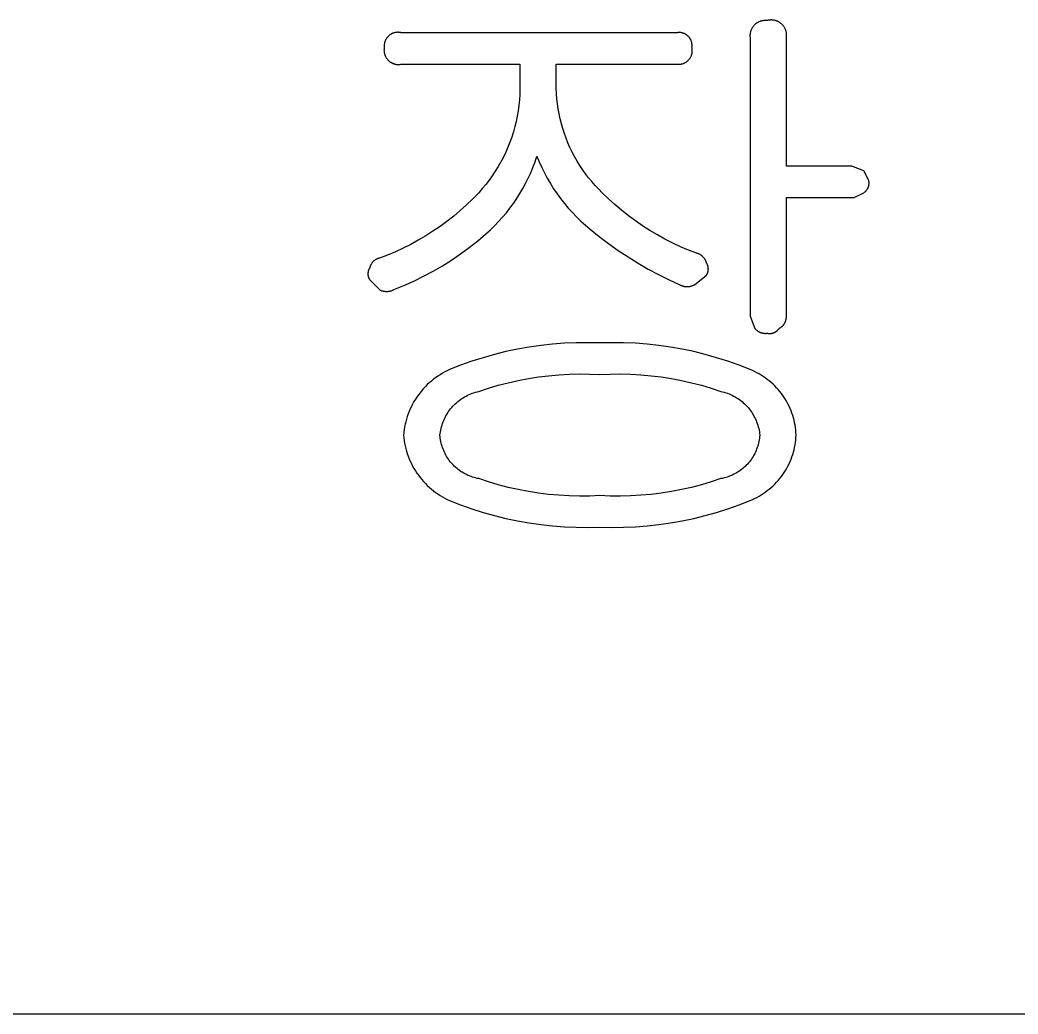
# Model space of a CAD drawing. Header units: millimetres. Extents: x 3033 to 5773, y 123 to 1487.
# Drawn here: x 5416.75 to 5437.99, y 199.06 to 220.2 of the extents above; entities that cross this region are included whole.
import ezdxf

# ---------------------------------------------------------------- set-up
doc = ezdxf.new("R2010")
doc.units = ezdxf.units.MM
doc.header["$MEASUREMENT"] = 0
doc.layers.add('TEX', color=70, linetype='Continuous')

msp = doc.modelspace()

# ---------------------------------------------------------------- linework, layer by layer
at = {"layer": 'TEX'}
for p, q in [((5432.318, 220.016), (5432.313, 220.006)), ((5432.323, 220.026), (5432.318, 220.016)), ((5432.329, 220.036), (5432.323, 220.026)), ((5432.335, 220.045), (5432.329, 220.036)), ((5432.341, 220.055), (5432.335, 220.045)), ((5432.348, 220.064), (5432.341, 220.055)), ((5432.355, 220.073), (5432.348, 220.064)), ((5432.362, 220.081), (5432.355, 220.073)), ((5432.369, 220.09), (5432.362, 220.081)), ((5432.377, 220.098), (5432.369, 220.09)), ((5432.385, 220.106), (5432.377, 220.098)), ((5432.394, 220.113), (5432.385, 220.106)), ((5432.402, 220.12), (5432.394, 220.113)), ((5432.411, 220.127), (5432.402, 220.12)), ((5432.42, 220.134), (5432.411, 220.127)), ((5432.43, 220.14), (5432.42, 220.134)), ((5432.439, 220.146), (5432.43, 220.14)), ((5432.449, 220.152), (5432.439, 220.146)), ((5432.459, 220.157), (5432.449, 220.152)), ((5432.469, 220.162), (5432.459, 220.157)), ((5432.479, 220.167), (5432.469, 220.162)), ((5432.49, 220.171), (5432.479, 220.167)), ((5432.5, 220.175), (5432.49, 220.171)), ((5432.511, 220.179), (5432.5, 220.175)), ((5432.522, 220.182), (5432.511, 220.179)), ((5432.533, 220.184), (5432.522, 220.182)), ((5432.544, 220.187), (5432.533, 220.184)), ((5432.555, 220.189), (5432.544, 220.187)), ((5432.566, 220.191), (5432.555, 220.189)), ((5432.577, 220.192), (5432.566, 220.191)), ((5432.588, 220.193), (5432.577, 220.192)), ((5432.6, 220.193), (5432.588, 220.193)), ((5432.611, 220.193), (5432.6, 220.193)), ((5432.622, 220.193), (5432.611, 220.193)), ((5432.634, 220.192), (5432.622, 220.193)), ((5432.645, 220.191), (5432.634, 220.192)), ((5432.656, 220.194), (5432.645, 220.191)), ((5432.667, 220.197), (5432.656, 220.194)), ((5432.678, 220.199), (5432.667, 220.197)), ((5432.689, 220.201), (5432.678, 220.199)), ((5432.7, 220.202), (5432.689, 220.201)), ((5432.711, 220.203), (5432.7, 220.202)), ((5432.722, 220.204), (5432.711, 220.203)), ((5432.733, 220.204), (5432.722, 220.204)), ((5432.745, 220.204), (5432.733, 220.204)), ((5432.756, 220.203), (5432.745, 220.204)), ((5432.767, 220.202), (5432.756, 220.203)), ((5432.778, 220.201), (5432.767, 220.202)), ((5432.789, 220.199), (5432.778, 220.201)), ((5432.8, 220.197), (5432.789, 220.199)), ((5432.811, 220.195), (5432.8, 220.197)), ((5432.822, 220.192), (5432.811, 220.195)), ((5432.833, 220.189), (5432.822, 220.192)), ((5432.844, 220.185), (5432.833, 220.189)), ((5432.854, 220.182), (5432.844, 220.185)), ((5432.865, 220.177), (5432.854, 220.182)), ((5432.875, 220.173), (5432.865, 220.177)), ((5432.885, 220.168), (5432.875, 220.173)), ((5432.895, 220.162), (5432.885, 220.168)), ((5432.904, 220.157), (5432.895, 220.162)), ((5432.914, 220.151), (5432.904, 220.157)), ((5432.923, 220.144), (5432.914, 220.151)), ((5432.932, 220.138), (5432.923, 220.144)), ((5432.941, 220.131), (5432.932, 220.138)), ((5432.95, 220.123), (5432.941, 220.131)), ((5432.958, 220.116), (5432.95, 220.123)), ((5432.966, 220.108), (5432.958, 220.116)), ((5432.974, 220.1), (5432.966, 220.108)), ((5432.981, 220.092), (5432.974, 220.1)), ((5432.989, 220.083), (5432.981, 220.092)), ((5432.995, 220.074), (5432.989, 220.083)), ((5433.002, 220.065), (5432.995, 220.074)), ((5433.008, 220.056), (5433.002, 220.065)), ((5433.014, 220.046), (5433.008, 220.056)), ((5433.02, 220.036), (5433.014, 220.046)), ((5433.025, 220.027), (5433.02, 220.036)), ((5433.03, 220.016), (5433.025, 220.027)), ((5433.035, 220.006), (5433.03, 220.016)), ((5424.54, 219.798), (5424.535, 219.79)), ((5424.545, 219.807), (5424.54, 219.798)), ((5424.551, 219.815), (5424.545, 219.807)), ((5424.556, 219.824), (5424.551, 219.815)), ((5424.563, 219.832), (5424.556, 219.824)), ((5424.569, 219.84), (5424.563, 219.832)), ((5424.576, 219.847), (5424.569, 219.84)), ((5424.583, 219.854), (5424.576, 219.847)), ((5424.59, 219.862), (5424.583, 219.854)), ((5424.597, 219.868), (5424.59, 219.862)), ((5424.605, 219.875), (5424.597, 219.868)), ((5424.613, 219.881), (5424.605, 219.875)), ((5424.621, 219.887), (5424.613, 219.881)), ((5424.629, 219.893), (5424.621, 219.887)), ((5424.638, 219.898), (5424.629, 219.893)), ((5424.646, 219.904), (5424.638, 219.898)), ((5424.655, 219.908), (5424.646, 219.904)), ((5424.664, 219.913), (5424.655, 219.908)), ((5424.674, 219.917), (5424.664, 219.913)), ((5424.683, 219.921), (5424.674, 219.917)), ((5424.692, 219.925), (5424.683, 219.921)), ((5424.702, 219.928), (5424.692, 219.925)), ((5424.711, 219.931), (5424.702, 219.928)), ((5424.721, 219.933), (5424.711, 219.931)), ((5424.731, 219.936), (5424.721, 219.933)), ((5424.741, 219.938), (5424.731, 219.936)), ((5424.751, 219.939), (5424.741, 219.938)), ((5424.761, 219.94), (5424.751, 219.939)), ((5424.771, 219.941), (5424.761, 219.94)), ((5424.781, 219.942), (5424.771, 219.941)), ((5424.791, 219.942), (5424.781, 219.942)), ((5424.801, 219.942), (5424.791, 219.942)), ((5424.811, 219.941), (5424.801, 219.942)), ((5424.821, 219.94), (5424.811, 219.941)), ((5424.832, 219.939), (5424.821, 219.94)), ((5424.841, 219.937), (5424.832, 219.939)), ((5424.851, 219.936), (5424.841, 219.937)), ((5424.861, 219.933), (5424.851, 219.936)), ((5430.738, 219.933), (5424.861, 219.933)), ((5430.747, 219.934), (5430.738, 219.933)), ((5430.756, 219.935), (5430.747, 219.934)), ((5430.766, 219.936), (5430.756, 219.935)), ((5430.775, 219.936), (5430.766, 219.936)), ((5430.784, 219.936), (5430.775, 219.936)), ((5430.794, 219.935), (5430.784, 219.936)), ((5430.803, 219.935), (5430.794, 219.935)), ((5430.812, 219.934), (5430.803, 219.935)), ((5430.822, 219.932), (5430.812, 219.934)), ((5430.831, 219.93), (5430.822, 219.932)), ((5430.84, 219.928), (5430.831, 219.93)), ((5430.849, 219.926), (5430.84, 219.928)), ((5430.858, 219.923), (5430.849, 219.926)), ((5430.867, 219.92), (5430.858, 219.923)), ((5430.876, 219.917), (5430.867, 219.92)), ((5430.885, 219.914), (5430.876, 219.917)), ((5430.893, 219.91), (5430.885, 219.914)), ((5430.902, 219.906), (5430.893, 219.91)), ((5430.91, 219.901), (5430.902, 219.906)), ((5430.918, 219.896), (5430.91, 219.901)), ((5430.926, 219.891), (5430.918, 219.896)), ((5430.934, 219.886), (5430.926, 219.891)), ((5430.941, 219.881), (5430.934, 219.886)), ((5430.949, 219.875), (5430.941, 219.881)), ((5430.956, 219.869), (5430.949, 219.875)), ((5430.963, 219.862), (5430.956, 219.869)), ((5430.969, 219.856), (5430.963, 219.862)), ((5430.976, 219.849), (5430.969, 219.856)), ((5430.982, 219.842), (5430.976, 219.849)), ((5430.988, 219.835), (5430.982, 219.842)), ((5430.994, 219.828), (5430.988, 219.835)), ((5431, 219.82), (5430.994, 219.828)), ((5431.005, 219.812), (5431, 219.82)), ((5431.01, 219.804), (5431.005, 219.812)), ((5431.015, 219.796), (5431.01, 219.804)), ((5431.019, 219.788), (5431.015, 219.796)), ((5432.283, 219.898), (5432.282, 219.886)), ((5432.282, 219.886), (5432.282, 219.875)), ((5432.282, 219.875), (5432.282, 219.864)), ((5432.282, 219.864), (5432.282, 219.853)), ((5432.282, 219.853), (5432.283, 219.841)), ((5432.284, 219.909), (5432.283, 219.898)), ((5432.283, 219.841), (5432.284, 219.83)), ((5432.286, 219.92), (5432.284, 219.909)), ((5432.284, 219.83), (5432.284, 213.902)), ((5432.288, 219.931), (5432.286, 219.92)), ((5432.29, 219.942), (5432.288, 219.931)), ((5432.293, 219.953), (5432.29, 219.942)), ((5432.296, 219.964), (5432.293, 219.953)), ((5432.3, 219.975), (5432.296, 219.964)), ((5432.304, 219.985), (5432.3, 219.975)), ((5432.308, 219.996), (5432.304, 219.985)), ((5432.313, 220.006), (5432.308, 219.996)), ((5433.039, 219.996), (5433.035, 220.006)), ((5433.043, 219.985), (5433.039, 219.996)), ((5433.046, 219.975), (5433.043, 219.985)), ((5433.049, 219.964), (5433.046, 219.975)), ((5433.052, 219.953), (5433.049, 219.964)), ((5433.055, 219.942), (5433.052, 219.953)), ((5433.057, 219.931), (5433.055, 219.942)), ((5433.058, 219.92), (5433.057, 219.931)), ((5433.057, 219.83), (5433.059, 219.841)), ((5433.057, 217.098), (5433.057, 219.83)), ((5433.059, 219.909), (5433.058, 219.92)), ((5433.06, 219.897), (5433.059, 219.909)), ((5433.059, 219.841), (5433.06, 219.853)), ((5433.061, 219.886), (5433.06, 219.897)), ((5433.06, 219.864), (5433.061, 219.875)), ((5433.06, 219.853), (5433.06, 219.864)), ((5433.061, 219.875), (5433.061, 219.886)), ((5424.496, 219.593), (5424.495, 219.582)), ((5424.497, 219.603), (5424.496, 219.593)), ((5424.499, 219.614), (5424.497, 219.603)), ((5424.5, 219.664), (5424.499, 219.654)), ((5424.499, 219.654), (5424.499, 219.644)), ((5424.499, 219.644), (5424.5, 219.634)), ((5424.5, 219.624), (5424.499, 219.614)), ((5424.501, 219.684), (5424.5, 219.674)), ((5424.5, 219.674), (5424.5, 219.664)), ((5424.5, 219.634), (5424.5, 219.624)), ((5424.503, 219.694), (5424.501, 219.684)), ((5424.504, 219.704), (5424.503, 219.694)), ((5424.506, 219.714), (5424.504, 219.704)), ((5424.509, 219.724), (5424.506, 219.714)), ((5424.512, 219.734), (5424.509, 219.724)), ((5424.515, 219.743), (5424.512, 219.734)), ((5424.518, 219.753), (5424.515, 219.743)), ((5424.522, 219.762), (5424.518, 219.753)), ((5424.526, 219.772), (5424.522, 219.762)), ((5424.53, 219.781), (5424.526, 219.772)), ((5424.535, 219.79), (5424.53, 219.781)), ((5431.023, 219.78), (5431.019, 219.788)), ((5431.027, 219.771), (5431.023, 219.78)), ((5431.031, 219.762), (5431.027, 219.771)), ((5431.034, 219.754), (5431.031, 219.762)), ((5431.037, 219.745), (5431.034, 219.754)), ((5431.04, 219.736), (5431.037, 219.745)), ((5431.042, 219.727), (5431.04, 219.736)), ((5431.044, 219.717), (5431.042, 219.727)), ((5431.046, 219.708), (5431.044, 219.717)), ((5431.047, 219.699), (5431.046, 219.708)), ((5431.048, 219.69), (5431.047, 219.699)), ((5431.047, 219.624), (5431.048, 219.633)), ((5431.049, 219.614), (5431.047, 219.624)), ((5431.049, 219.68), (5431.048, 219.69)), ((5431.048, 219.633), (5431.049, 219.643)), ((5431.049, 219.671), (5431.049, 219.68)), ((5431.05, 219.661), (5431.049, 219.671)), ((5431.049, 219.652), (5431.05, 219.661)), ((5431.049, 219.643), (5431.049, 219.652)), ((5431.051, 219.604), (5431.049, 219.614)), ((5431.053, 219.594), (5431.051, 219.604)), ((5431.054, 219.584), (5431.053, 219.594)), ((5431.055, 219.574), (5431.054, 219.584)), ((5424.495, 219.572), (5424.494, 219.561)), ((5424.494, 219.561), (5424.495, 219.55)), ((5424.495, 219.582), (5424.495, 219.572)), ((5424.495, 219.55), (5424.495, 219.54)), ((5424.495, 219.54), (5424.496, 219.529)), ((5424.496, 219.529), (5424.498, 219.519)), ((5424.498, 219.519), (5424.499, 219.508)), ((5424.499, 219.508), (5424.502, 219.498)), ((5424.502, 219.498), (5424.504, 219.488)), ((5424.504, 219.488), (5424.507, 219.477)), ((5424.507, 219.477), (5424.51, 219.467)), ((5424.51, 219.467), (5424.513, 219.457)), ((5424.513, 219.457), (5424.517, 219.448)), ((5424.517, 219.448), (5424.521, 219.438)), ((5424.521, 219.438), (5424.526, 219.428)), ((5424.526, 219.428), (5424.531, 219.419)), ((5424.531, 219.419), (5424.536, 219.41)), ((5424.536, 219.41), (5424.541, 219.401)), ((5424.541, 219.401), (5424.547, 219.392)), ((5424.547, 219.392), (5424.553, 219.383)), ((5424.553, 219.383), (5424.56, 219.375)), ((5424.56, 219.375), (5424.566, 219.366)), ((5430.988, 219.368), (5430.995, 219.376)), ((5430.995, 219.376), (5431.001, 219.384)), ((5431.001, 219.384), (5431.007, 219.392)), ((5431.007, 219.392), (5431.012, 219.401)), ((5431.012, 219.401), (5431.017, 219.409)), ((5431.017, 219.409), (5431.022, 219.418)), ((5431.022, 219.418), (5431.027, 219.427)), ((5431.027, 219.427), (5431.031, 219.436)), ((5431.031, 219.436), (5431.035, 219.446)), ((5431.035, 219.446), (5431.038, 219.455)), ((5431.038, 219.455), (5431.041, 219.465)), ((5431.041, 219.465), (5431.044, 219.474)), ((5431.044, 219.474), (5431.047, 219.484)), ((5431.047, 219.484), (5431.049, 219.494)), ((5431.049, 219.494), (5431.051, 219.504)), ((5431.051, 219.504), (5431.053, 219.514)), ((5431.053, 219.514), (5431.054, 219.524)), ((5431.054, 219.524), (5431.055, 219.534)), ((5431.055, 219.564), (5431.055, 219.574)), ((5431.055, 219.554), (5431.055, 219.564)), ((5431.055, 219.544), (5431.055, 219.554)), ((5431.055, 219.534), (5431.055, 219.544)), ((5424.566, 219.366), (5424.573, 219.358)), ((5424.573, 219.358), (5424.58, 219.351)), ((5424.58, 219.351), (5424.588, 219.343)), ((5424.588, 219.343), (5424.596, 219.336)), ((5424.596, 219.336), (5424.604, 219.329)), ((5424.604, 219.329), (5424.612, 219.322)), ((5424.612, 219.322), (5424.62, 219.316)), ((5424.62, 219.316), (5424.629, 219.31)), ((5424.629, 219.31), (5424.638, 219.304)), ((5424.638, 219.304), (5424.647, 219.299)), ((5424.647, 219.299), (5424.656, 219.294)), ((5424.656, 219.294), (5424.666, 219.289)), ((5424.666, 219.289), (5424.675, 219.284)), ((5424.675, 219.284), (5424.685, 219.28)), ((5424.685, 219.28), (5424.695, 219.276)), ((5424.695, 219.276), (5424.705, 219.273)), ((5424.705, 219.273), (5424.715, 219.27)), ((5424.715, 219.27), (5424.725, 219.267)), ((5424.725, 219.267), (5424.735, 219.264)), ((5424.735, 219.264), (5424.746, 219.262)), ((5424.746, 219.262), (5424.756, 219.26)), ((5424.756, 219.26), (5424.767, 219.259)), ((5424.767, 219.259), (5424.777, 219.258)), ((5424.777, 219.258), (5424.788, 219.257)), ((5424.788, 219.257), (5424.798, 219.257)), ((5424.798, 219.257), (5424.809, 219.257)), ((5424.809, 219.257), (5424.819, 219.258)), ((5424.819, 219.258), (5424.83, 219.259)), ((5424.83, 219.259), (5424.84, 219.26)), ((5424.84, 219.26), (5424.851, 219.261)), ((5424.851, 219.261), (5424.861, 219.263)), ((5424.861, 219.263), (5427.387, 219.263)), ((5427.387, 219.263), (5427.387, 218.851)), ((5428.16, 218.851), (5428.16, 219.263)), ((5428.16, 219.263), (5430.738, 219.263)), ((5430.738, 219.263), (5430.748, 219.262)), ((5430.748, 219.262), (5430.758, 219.262)), ((5430.758, 219.262), (5430.768, 219.262)), ((5430.768, 219.262), (5430.778, 219.262)), ((5430.778, 219.262), (5430.788, 219.263)), ((5430.788, 219.263), (5430.798, 219.264)), ((5430.798, 219.264), (5430.808, 219.265)), ((5430.808, 219.265), (5430.818, 219.267)), ((5430.818, 219.267), (5430.828, 219.269)), ((5430.828, 219.269), (5430.838, 219.272)), ((5430.838, 219.272), (5430.847, 219.274)), ((5430.847, 219.274), (5430.857, 219.277)), ((5430.857, 219.277), (5430.867, 219.281)), ((5430.867, 219.281), (5430.876, 219.284)), ((5430.876, 219.284), (5430.885, 219.288)), ((5430.885, 219.288), (5430.894, 219.293)), ((5430.894, 219.293), (5430.903, 219.298)), ((5430.903, 219.298), (5430.912, 219.302)), ((5430.912, 219.302), (5430.921, 219.308)), ((5430.921, 219.308), (5430.929, 219.313)), ((5430.929, 219.313), (5430.937, 219.319)), ((5430.937, 219.319), (5430.945, 219.325)), ((5430.945, 219.325), (5430.953, 219.332)), ((5430.953, 219.332), (5430.961, 219.338)), ((5430.961, 219.338), (5430.968, 219.345)), ((5430.968, 219.345), (5430.975, 219.353)), ((5430.975, 219.353), (5430.982, 219.36)), ((5430.982, 219.36), (5430.988, 219.368)), ((5427.387, 218.735), (5427.384, 218.62)), ((5427.387, 218.851), (5427.387, 218.735)), ((5428.161, 218.743), (5428.16, 218.851)), ((5428.165, 218.635), (5428.161, 218.743)), ((5427.384, 218.62), (5427.376, 218.505)), ((5428.173, 218.527), (5428.165, 218.635)), ((5428.185, 218.42), (5428.173, 218.527)), ((5427.365, 218.39), (5427.349, 218.275)), ((5427.376, 218.505), (5427.365, 218.39)), ((5428.201, 218.313), (5428.185, 218.42)), ((5428.22, 218.207), (5428.201, 218.313)), ((5427.33, 218.161), (5427.306, 218.048)), ((5427.349, 218.275), (5427.33, 218.161)), ((5428.242, 218.102), (5428.22, 218.207)), ((5428.269, 217.997), (5428.242, 218.102)), ((5427.279, 217.936), (5427.248, 217.825)), ((5427.306, 218.048), (5427.279, 217.936)), ((5428.298, 217.893), (5428.269, 217.997)), ((5428.332, 217.791), (5428.298, 217.893)), ((5427.212, 217.715), (5427.173, 217.606)), ((5427.248, 217.825), (5427.212, 217.715)), ((5428.369, 217.689), (5428.332, 217.791)), ((5428.409, 217.589), (5428.369, 217.689)), ((5427.131, 217.499), (5427.084, 217.393)), ((5427.173, 217.606), (5427.131, 217.499)), ((5428.452, 217.491), (5428.409, 217.589)), ((5428.499, 217.393), (5428.452, 217.491)), ((5427.034, 217.289), (5426.981, 217.187)), ((5427.084, 217.393), (5427.034, 217.289)), ((5427.708, 217.186), (5427.748, 217.304)), ((5427.748, 217.304), (5427.797, 217.185)), ((5428.55, 217.298), (5428.499, 217.393)), ((5428.603, 217.204), (5428.55, 217.298)), ((5426.924, 217.086), (5426.863, 216.988)), ((5426.981, 217.187), (5426.924, 217.086)), ((5427.616, 216.954), (5427.664, 217.069)), ((5427.664, 217.069), (5427.708, 217.186)), ((5427.797, 217.185), (5427.85, 217.067)), ((5427.85, 217.067), (5427.907, 216.951)), ((5428.66, 217.112), (5428.603, 217.204)), ((5428.72, 217.023), (5428.66, 217.112)), ((5434.449, 217.098), (5433.057, 217.098)), ((5434.707, 216.995), (5434.449, 217.098)), ((5426.799, 216.892), (5426.732, 216.798)), ((5426.863, 216.988), (5426.799, 216.892)), ((5427.508, 216.729), (5427.564, 216.841)), ((5427.564, 216.841), (5427.616, 216.954)), ((5427.907, 216.951), (5427.969, 216.837)), ((5427.969, 216.837), (5428.034, 216.725)), ((5428.783, 216.935), (5428.72, 217.023)), ((5428.848, 216.849), (5428.783, 216.935)), ((5428.917, 216.766), (5428.848, 216.849)), ((5434.81, 216.789), (5434.707, 216.995)), ((5426.587, 216.618), (5426.511, 216.531)), ((5426.661, 216.707), (5426.587, 216.618)), ((5426.732, 216.798), (5426.661, 216.707)), ((5427.386, 216.511), (5427.449, 216.619)), ((5427.449, 216.619), (5427.508, 216.729)), ((5428.034, 216.725), (5428.103, 216.616)), ((5428.103, 216.616), (5428.176, 216.509)), ((5428.989, 216.685), (5428.917, 216.766)), ((5429.063, 216.607), (5428.989, 216.685)), ((5434.781, 216.61), (5434.786, 216.617)), ((5434.786, 216.617), (5434.79, 216.625)), ((5434.79, 216.625), (5434.793, 216.632)), ((5434.793, 216.632), (5434.797, 216.64)), ((5434.797, 216.64), (5434.8, 216.648)), ((5434.8, 216.648), (5434.803, 216.656)), ((5434.803, 216.656), (5434.805, 216.664)), ((5434.805, 216.664), (5434.807, 216.672)), ((5434.807, 216.672), (5434.809, 216.68)), ((5434.809, 216.68), (5434.811, 216.689)), ((5434.811, 216.781), (5434.81, 216.789)), ((5434.813, 216.772), (5434.811, 216.781)), ((5434.811, 216.689), (5434.813, 216.697)), ((5434.814, 216.764), (5434.813, 216.772)), ((5434.813, 216.697), (5434.814, 216.705)), ((5434.815, 216.756), (5434.814, 216.764)), ((5434.814, 216.705), (5434.815, 216.714)), ((5434.815, 216.747), (5434.815, 216.756)), ((5434.816, 216.739), (5434.815, 216.747)), ((5434.815, 216.722), (5434.816, 216.73)), ((5434.815, 216.714), (5434.815, 216.722)), ((5434.816, 216.73), (5434.816, 216.739)), ((5426.384, 216.4), (5426.253, 216.273)), ((5426.511, 216.531), (5426.384, 216.4)), ((5427.249, 216.303), (5427.319, 216.406)), ((5427.319, 216.406), (5427.386, 216.511)), ((5428.176, 216.509), (5428.252, 216.405)), ((5428.252, 216.405), (5428.332, 216.303)), ((5429.14, 216.531), (5429.063, 216.607)), ((5429.272, 216.402), (5429.14, 216.531)), ((5429.409, 216.277), (5429.272, 216.402)), ((5433.057, 213.902), (5433.057, 216.428)), ((5433.057, 216.428), (5434.5, 216.428)), ((5434.5, 216.428), (5434.707, 216.531)), ((5434.707, 216.531), (5434.714, 216.536)), ((5434.714, 216.536), (5434.72, 216.541)), ((5434.72, 216.541), (5434.727, 216.546)), ((5434.727, 216.546), (5434.733, 216.552)), ((5434.733, 216.552), (5434.74, 216.558)), ((5434.74, 216.558), (5434.746, 216.563)), ((5434.746, 216.563), (5434.751, 216.57)), ((5434.751, 216.57), (5434.757, 216.576)), ((5434.757, 216.576), (5434.762, 216.582)), ((5434.762, 216.582), (5434.767, 216.589)), ((5434.767, 216.589), (5434.772, 216.596)), ((5434.772, 216.596), (5434.777, 216.603)), ((5434.777, 216.603), (5434.781, 216.61)), ((5426.253, 216.273), (5426.117, 216.151)), ((5427.098, 216.104), (5427.175, 216.202)), ((5427.175, 216.202), (5427.249, 216.303)), ((5428.332, 216.303), (5428.416, 216.205)), ((5428.416, 216.205), (5428.503, 216.109)), ((5429.549, 216.156), (5429.409, 216.277)), ((5425.978, 216.033), (5425.834, 215.921)), ((5426.117, 216.151), (5425.978, 216.033)), ((5426.934, 215.915), (5427.018, 216.008)), ((5427.018, 216.008), (5427.098, 216.104)), ((5428.503, 216.109), (5428.593, 216.016)), ((5428.593, 216.016), (5428.686, 215.927)), ((5429.694, 216.041), (5429.549, 216.156)), ((5429.843, 215.931), (5429.694, 216.041)), ((5425.687, 215.813), (5425.537, 215.71)), ((5425.834, 215.921), (5425.687, 215.813)), ((5426.758, 215.739), (5426.848, 215.826)), ((5426.848, 215.826), (5426.934, 215.915)), ((5428.686, 215.927), (5428.783, 215.841)), ((5428.783, 215.841), (5428.882, 215.758)), ((5429.995, 215.825), (5429.843, 215.931)), ((5430.151, 215.725), (5429.995, 215.825)), ((5425.383, 215.612), (5425.225, 215.52)), ((5425.537, 215.71), (5425.383, 215.612)), ((5426.49, 215.507), (5426.665, 215.655)), ((5426.665, 215.655), (5426.758, 215.739)), ((5428.882, 215.758), (5429.076, 215.6)), ((5429.076, 215.6), (5429.275, 215.448)), ((5430.311, 215.631), (5430.151, 215.725)), ((5430.473, 215.542), (5430.311, 215.631)), ((5424.902, 215.351), (5424.736, 215.275)), ((5425.065, 215.432), (5424.902, 215.351)), ((5425.225, 215.52), (5425.065, 215.432)), ((5426.123, 215.229), (5426.309, 215.364)), ((5426.309, 215.364), (5426.49, 215.507)), ((5429.275, 215.448), (5429.479, 215.303)), ((5430.638, 215.458), (5430.473, 215.542)), ((5430.806, 215.381), (5430.638, 215.458)), ((5430.977, 215.309), (5430.806, 215.381)), ((5424.352, 215.124), (5424.343, 215.12)), ((5424.361, 215.128), (5424.352, 215.124)), ((5424.37, 215.131), (5424.361, 215.128)), ((5424.379, 215.134), (5424.37, 215.131)), ((5424.388, 215.137), (5424.379, 215.134)), ((5424.397, 215.139), (5424.388, 215.137)), ((5424.568, 215.204), (5424.397, 215.139)), ((5424.736, 215.275), (5424.568, 215.204)), ((5425.932, 215.099), (5426.123, 215.229)), ((5429.479, 215.303), (5429.688, 215.164)), ((5429.688, 215.164), (5429.9, 215.032)), ((5431.15, 215.243), (5430.977, 215.309)), ((5431.159, 215.24), (5431.15, 215.243)), ((5431.168, 215.237), (5431.159, 215.24)), ((5431.178, 215.234), (5431.168, 215.237)), ((5431.187, 215.231), (5431.178, 215.234)), ((5431.195, 215.228), (5431.187, 215.231)), ((5431.204, 215.224), (5431.195, 215.228)), ((5431.213, 215.219), (5431.204, 215.224)), ((5431.221, 215.215), (5431.213, 215.219)), ((5431.23, 215.21), (5431.221, 215.215)), ((5431.238, 215.205), (5431.23, 215.21)), ((5431.246, 215.2), (5431.238, 215.205)), ((5431.253, 215.194), (5431.246, 215.2)), ((5431.261, 215.188), (5431.253, 215.194)), ((5431.268, 215.182), (5431.261, 215.188)), ((5431.275, 215.175), (5431.268, 215.182)), ((5431.282, 215.169), (5431.275, 215.175)), ((5431.289, 215.162), (5431.282, 215.169)), ((5431.295, 215.155), (5431.289, 215.162)), ((5431.301, 215.147), (5431.295, 215.155)), ((5431.307, 215.14), (5431.301, 215.147)), ((5431.313, 215.132), (5431.307, 215.14)), ((5431.318, 215.124), (5431.313, 215.132)), ((5431.324, 215.116), (5431.318, 215.124)), ((5424.179, 214.913), (5424.175, 214.905)), ((5424.183, 214.92), (5424.179, 214.913)), ((5424.187, 214.927), (5424.183, 214.92)), ((5424.191, 214.933), (5424.187, 214.927)), ((5424.194, 214.943), (5424.191, 214.933)), ((5424.196, 214.952), (5424.194, 214.943)), ((5424.199, 214.961), (5424.196, 214.952)), ((5424.203, 214.97), (5424.199, 214.961)), ((5424.206, 214.979), (5424.203, 214.97)), ((5424.21, 214.988), (5424.206, 214.979)), ((5424.214, 214.996), (5424.21, 214.988)), ((5424.219, 215.005), (5424.214, 214.996)), ((5424.224, 215.013), (5424.219, 215.005)), ((5424.229, 215.021), (5424.224, 215.013)), ((5424.234, 215.029), (5424.229, 215.021)), ((5424.24, 215.037), (5424.234, 215.029)), ((5424.246, 215.044), (5424.24, 215.037)), ((5424.252, 215.052), (5424.246, 215.044)), ((5424.258, 215.059), (5424.252, 215.052)), ((5424.265, 215.066), (5424.258, 215.059)), ((5424.272, 215.072), (5424.265, 215.066)), ((5424.279, 215.079), (5424.272, 215.072)), ((5424.286, 215.085), (5424.279, 215.079)), ((5424.294, 215.091), (5424.286, 215.085)), ((5424.302, 215.096), (5424.294, 215.091)), ((5424.31, 215.102), (5424.302, 215.096)), ((5424.318, 215.107), (5424.31, 215.102)), ((5424.326, 215.112), (5424.318, 215.107)), ((5424.334, 215.116), (5424.326, 215.112)), ((5424.343, 215.12), (5424.334, 215.116)), ((5425.539, 214.861), (5425.738, 214.977)), ((5425.738, 214.977), (5425.932, 215.099)), ((5429.9, 215.032), (5430.117, 214.907)), ((5431.328, 215.108), (5431.324, 215.116)), ((5431.333, 215.099), (5431.328, 215.108)), ((5431.337, 215.091), (5431.333, 215.099)), ((5431.341, 215.082), (5431.337, 215.091)), ((5431.345, 215.073), (5431.341, 215.082)), ((5431.348, 215.064), (5431.345, 215.073)), ((5431.351, 215.055), (5431.348, 215.064)), ((5431.354, 215.046), (5431.351, 215.055)), ((5431.356, 215.036), (5431.354, 215.046)), ((5431.36, 215.03), (5431.356, 215.036)), ((5431.364, 215.023), (5431.36, 215.03)), ((5431.368, 215.016), (5431.364, 215.023)), ((5431.372, 215.009), (5431.368, 215.016)), ((5431.375, 215.002), (5431.372, 215.009)), ((5431.378, 214.995), (5431.375, 215.002)), ((5431.381, 214.988), (5431.378, 214.995)), ((5431.384, 214.98), (5431.381, 214.988)), ((5431.386, 214.973), (5431.384, 214.98)), ((5431.388, 214.965), (5431.386, 214.973)), ((5431.39, 214.958), (5431.388, 214.965)), ((5431.392, 214.95), (5431.39, 214.958)), ((5431.393, 214.943), (5431.392, 214.95)), ((5431.394, 214.935), (5431.393, 214.943)), ((5431.395, 214.927), (5431.394, 214.935)), ((5431.395, 214.919), (5431.395, 214.927)), ((5431.396, 214.911), (5431.395, 214.919)), ((5431.396, 214.904), (5431.396, 214.911)), ((5424.153, 214.812), (5424.152, 214.804)), ((5424.152, 214.804), (5424.153, 214.796)), ((5424.154, 214.828), (5424.153, 214.82)), ((5424.153, 214.82), (5424.153, 214.812)), ((5424.153, 214.796), (5424.153, 214.788)), ((5424.153, 214.788), (5424.154, 214.78)), ((5424.155, 214.836), (5424.154, 214.828)), ((5424.154, 214.78), (5424.155, 214.772)), ((5424.156, 214.844), (5424.155, 214.836)), ((5424.155, 214.772), (5424.156, 214.764)), ((5424.157, 214.852), (5424.156, 214.844)), ((5424.156, 214.764), (5424.157, 214.757)), ((5424.159, 214.86), (5424.157, 214.852)), ((5424.157, 214.757), (5424.159, 214.749)), ((5424.161, 214.868), (5424.159, 214.86)), ((5424.159, 214.749), (5424.161, 214.741)), ((5424.164, 214.876), (5424.161, 214.868)), ((5424.161, 214.741), (5424.164, 214.733)), ((5424.166, 214.883), (5424.164, 214.876)), ((5424.164, 214.733), (5424.166, 214.726)), ((5424.169, 214.891), (5424.166, 214.883)), ((5424.166, 214.726), (5424.169, 214.718)), ((5424.172, 214.898), (5424.169, 214.891)), ((5424.169, 214.718), (5424.172, 214.711)), ((5424.175, 214.905), (5424.172, 214.898)), ((5424.172, 214.711), (5424.175, 214.703)), ((5424.175, 214.703), (5424.179, 214.696)), ((5425.13, 214.651), (5425.336, 214.752)), ((5425.336, 214.752), (5425.539, 214.861)), ((5430.117, 214.907), (5430.337, 214.788)), ((5430.337, 214.788), (5430.562, 214.677)), ((5431.098, 214.572), (5431.356, 214.779)), ((5431.356, 214.779), (5431.36, 214.785)), ((5431.36, 214.785), (5431.364, 214.792)), ((5431.364, 214.792), (5431.368, 214.799)), ((5431.368, 214.799), (5431.372, 214.806)), ((5431.372, 214.806), (5431.375, 214.813)), ((5431.375, 214.813), (5431.378, 214.82)), ((5431.378, 214.82), (5431.381, 214.827)), ((5431.381, 214.827), (5431.384, 214.835)), ((5431.384, 214.835), (5431.386, 214.842)), ((5431.386, 214.842), (5431.388, 214.85)), ((5431.388, 214.85), (5431.39, 214.857)), ((5431.39, 214.857), (5431.392, 214.865)), ((5431.392, 214.865), (5431.393, 214.872)), ((5431.393, 214.872), (5431.394, 214.88)), ((5431.394, 214.88), (5431.395, 214.888)), ((5431.395, 214.896), (5431.396, 214.904)), ((5431.395, 214.888), (5431.395, 214.896)), ((5424.179, 214.696), (5424.183, 214.689)), ((5424.183, 214.689), (5424.187, 214.682)), ((5424.187, 214.682), (5424.191, 214.676)), ((5424.191, 214.676), (5424.397, 214.469)), ((5424.707, 214.469), (5424.92, 214.556)), ((5424.92, 214.556), (5425.13, 214.651)), ((5430.562, 214.677), (5430.789, 214.572)), ((5430.789, 214.572), (5430.799, 214.567)), ((5430.799, 214.567), (5430.809, 214.563)), ((5430.809, 214.563), (5430.819, 214.558)), ((5430.819, 214.558), (5430.83, 214.554)), ((5430.83, 214.554), (5430.84, 214.551)), ((5430.84, 214.551), (5430.851, 214.547)), ((5430.851, 214.547), (5430.861, 214.544)), ((5430.861, 214.544), (5430.872, 214.542)), ((5430.872, 214.542), (5430.883, 214.539)), ((5430.883, 214.539), (5430.894, 214.538)), ((5430.894, 214.538), (5430.905, 214.536)), ((5430.905, 214.536), (5430.916, 214.535)), ((5430.916, 214.535), (5430.927, 214.534)), ((5430.927, 214.534), (5430.938, 214.534)), ((5430.938, 214.534), (5430.949, 214.534)), ((5430.949, 214.534), (5430.96, 214.534)), ((5430.96, 214.534), (5430.971, 214.535)), ((5430.971, 214.535), (5430.982, 214.536)), ((5430.982, 214.536), (5430.993, 214.538)), ((5430.993, 214.538), (5431.004, 214.539)), ((5431.004, 214.539), (5431.015, 214.542)), ((5431.015, 214.542), (5431.026, 214.544)), ((5431.026, 214.544), (5431.037, 214.547)), ((5431.037, 214.547), (5431.047, 214.551)), ((5431.047, 214.551), (5431.058, 214.554)), ((5431.058, 214.554), (5431.068, 214.558)), ((5431.068, 214.558), (5431.078, 214.563)), ((5431.078, 214.563), (5431.088, 214.567)), ((5431.088, 214.567), (5431.098, 214.572)), ((5424.397, 214.469), (5424.407, 214.464)), ((5424.407, 214.464), (5424.417, 214.46)), ((5424.417, 214.46), (5424.427, 214.455)), ((5424.427, 214.455), (5424.438, 214.451)), ((5424.438, 214.451), (5424.448, 214.447)), ((5424.448, 214.447), (5424.459, 214.444)), ((5424.459, 214.444), (5424.47, 214.441)), ((5424.47, 214.441), (5424.48, 214.439)), ((5424.48, 214.439), (5424.491, 214.436)), ((5424.491, 214.436), (5424.502, 214.434)), ((5424.502, 214.434), (5424.513, 214.433)), ((5424.513, 214.433), (5424.524, 214.432)), ((5424.524, 214.432), (5424.535, 214.431)), ((5424.535, 214.431), (5424.546, 214.431)), ((5424.546, 214.431), (5424.558, 214.431)), ((5424.558, 214.431), (5424.569, 214.431)), ((5424.569, 214.431), (5424.58, 214.432)), ((5424.58, 214.432), (5424.591, 214.433)), ((5424.591, 214.433), (5424.602, 214.434)), ((5424.602, 214.434), (5424.613, 214.436)), ((5424.613, 214.436), (5424.624, 214.439)), ((5424.624, 214.439), (5424.634, 214.441)), ((5424.634, 214.441), (5424.645, 214.444)), ((5424.645, 214.444), (5424.656, 214.447)), ((5424.656, 214.447), (5424.666, 214.451)), ((5424.666, 214.451), (5424.676, 214.455)), ((5424.676, 214.455), (5424.687, 214.46)), ((5424.687, 214.46), (5424.697, 214.464)), ((5424.697, 214.464), (5424.707, 214.469)), ((5432.284, 213.902), (5432.387, 213.645)), ((5433.052, 213.845), (5433.054, 213.855)), ((5433.054, 213.855), (5433.055, 213.864)), ((5433.055, 213.864), (5433.056, 213.874)), ((5433.056, 213.874), (5433.057, 213.883)), ((5433.057, 213.893), (5433.057, 213.902)), ((5433.057, 213.883), (5433.057, 213.893)), ((5432.387, 213.645), (5432.393, 213.637)), ((5432.393, 213.637), (5432.4, 213.63)), ((5432.893, 213.631), (5432.898, 213.638)), ((5432.898, 213.638), (5432.902, 213.645)), ((5432.902, 213.645), (5432.911, 213.649)), ((5432.911, 213.649), (5432.919, 213.654)), ((5432.919, 213.654), (5432.927, 213.659)), ((5432.927, 213.659), (5432.935, 213.664)), ((5432.935, 213.664), (5432.943, 213.67)), ((5432.943, 213.67), (5432.951, 213.676)), ((5432.951, 213.676), (5432.958, 213.682)), ((5432.958, 213.682), (5432.965, 213.688)), ((5432.965, 213.688), (5432.972, 213.695)), ((5432.972, 213.695), (5432.979, 213.702)), ((5432.979, 213.702), (5432.986, 213.709)), ((5432.986, 213.709), (5432.992, 213.716)), ((5432.992, 213.716), (5432.998, 213.724)), ((5432.998, 213.724), (5433.004, 213.731)), ((5433.004, 213.731), (5433.009, 213.739)), ((5433.009, 213.739), (5433.014, 213.747)), ((5433.014, 213.747), (5433.019, 213.755)), ((5433.019, 213.755), (5433.024, 213.764)), ((5433.024, 213.764), (5433.028, 213.772)), ((5433.028, 213.772), (5433.032, 213.781)), ((5433.032, 213.781), (5433.036, 213.79)), ((5433.036, 213.79), (5433.04, 213.799)), ((5433.04, 213.799), (5433.043, 213.808)), ((5433.043, 213.808), (5433.046, 213.817)), ((5433.046, 213.817), (5433.048, 213.826)), ((5433.048, 213.826), (5433.05, 213.836)), ((5433.05, 213.836), (5433.052, 213.845)), ((5432.4, 213.63), (5432.406, 213.623)), ((5432.406, 213.623), (5432.413, 213.616)), ((5432.413, 213.616), (5432.42, 213.61)), ((5432.42, 213.61), (5432.428, 213.604)), ((5432.428, 213.604), (5432.435, 213.598)), ((5432.435, 213.598), (5432.443, 213.592)), ((5432.443, 213.592), (5432.451, 213.586)), ((5432.451, 213.586), (5432.459, 213.581)), ((5432.459, 213.581), (5432.468, 213.576)), ((5432.468, 213.576), (5432.476, 213.572)), ((5432.476, 213.572), (5432.485, 213.567)), ((5432.485, 213.567), (5432.494, 213.563)), ((5432.494, 213.563), (5432.502, 213.559)), ((5432.502, 213.559), (5432.511, 213.556)), ((5432.511, 213.556), (5432.521, 213.553)), ((5432.521, 213.553), (5432.53, 213.55)), ((5432.53, 213.55), (5432.539, 213.548)), ((5432.539, 213.548), (5432.549, 213.545)), ((5432.549, 213.545), (5432.558, 213.544)), ((5432.558, 213.544), (5432.568, 213.542)), ((5432.568, 213.542), (5432.577, 213.541)), ((5432.577, 213.541), (5432.587, 213.54)), ((5432.587, 213.54), (5432.597, 213.539)), ((5432.597, 213.539), (5432.606, 213.539)), ((5432.606, 213.539), (5432.616, 213.539)), ((5432.616, 213.539), (5432.626, 213.54)), ((5432.626, 213.54), (5432.635, 213.54)), ((5432.635, 213.54), (5432.645, 213.542)), ((5432.645, 213.542), (5432.653, 213.54)), ((5432.653, 213.54), (5432.661, 213.538)), ((5432.661, 213.538), (5432.67, 213.537)), ((5432.67, 213.537), (5432.678, 213.536)), ((5432.678, 213.536), (5432.686, 213.536)), ((5432.686, 213.536), (5432.695, 213.536)), ((5432.695, 213.536), (5432.703, 213.536)), ((5432.703, 213.536), (5432.712, 213.536)), ((5432.712, 213.536), (5432.72, 213.536)), ((5432.72, 213.536), (5432.729, 213.537)), ((5432.729, 213.537), (5432.737, 213.539)), ((5432.737, 213.539), (5432.745, 213.54)), ((5432.745, 213.54), (5432.753, 213.542)), ((5432.753, 213.542), (5432.762, 213.544)), ((5432.762, 213.544), (5432.77, 213.546)), ((5432.77, 213.546), (5432.778, 213.549)), ((5432.778, 213.549), (5432.786, 213.552)), ((5432.786, 213.552), (5432.794, 213.555)), ((5432.794, 213.555), (5432.801, 213.558)), ((5432.801, 213.558), (5432.809, 213.562)), ((5432.809, 213.562), (5432.816, 213.566)), ((5432.816, 213.566), (5432.824, 213.57)), ((5432.824, 213.57), (5432.831, 213.574)), ((5432.831, 213.574), (5432.838, 213.579)), ((5432.838, 213.579), (5432.845, 213.584)), ((5432.845, 213.584), (5432.851, 213.589)), ((5432.851, 213.589), (5432.858, 213.594)), ((5432.858, 213.594), (5432.864, 213.6)), ((5432.864, 213.6), (5432.87, 213.606)), ((5432.87, 213.606), (5432.876, 213.612)), ((5432.876, 213.612), (5432.882, 213.618)), ((5432.882, 213.618), (5432.887, 213.624)), ((5432.887, 213.624), (5432.893, 213.631)), ((5427.583, 213.247), (5427.336, 213.203)), ((5427.832, 213.282), (5427.583, 213.247)), ((5428.083, 213.31), (5427.832, 213.282)), ((5428.333, 213.329), (5428.083, 213.31)), ((5428.585, 213.339), (5428.333, 213.329)), ((5428.836, 213.341), (5428.585, 213.339)), ((5429.088, 213.335), (5428.836, 213.341)), ((5429.34, 213.341), (5429.088, 213.335)), ((5429.591, 213.339), (5429.34, 213.341)), ((5429.843, 213.329), (5429.591, 213.339)), ((5430.094, 213.31), (5429.843, 213.329)), ((5430.344, 213.282), (5430.094, 213.31)), ((5430.593, 213.247), (5430.344, 213.282)), ((5430.841, 213.203), (5430.593, 213.247)), ((5426.603, 213.022), (5426.363, 212.945)), ((5426.845, 213.09), (5426.603, 213.022)), ((5427.089, 213.15), (5426.845, 213.09)), ((5427.336, 213.203), (5427.089, 213.15)), ((5431.087, 213.15), (5430.841, 213.203)), ((5431.331, 213.09), (5431.087, 213.15)), ((5431.573, 213.022), (5431.331, 213.09)), ((5431.813, 212.945), (5431.573, 213.022)), ((5426.126, 212.861), (5425.892, 212.768)), ((5426.363, 212.945), (5426.126, 212.861)), ((5432.05, 212.861), (5431.813, 212.945)), ((5432.284, 212.768), (5432.05, 212.861)), ((5425.593, 212.596), (5425.547, 212.562)), ((5425.64, 212.629), (5425.593, 212.596)), ((5425.688, 212.66), (5425.64, 212.629)), ((5425.738, 212.69), (5425.688, 212.66)), ((5425.788, 212.718), (5425.738, 212.69)), ((5425.84, 212.744), (5425.788, 212.718)), ((5425.892, 212.768), (5425.84, 212.744)), ((5427.352, 212.537), (5427.566, 212.578)), ((5427.566, 212.578), (5427.782, 212.612)), ((5427.782, 212.612), (5427.998, 212.638)), ((5427.998, 212.638), (5428.216, 212.658)), ((5428.216, 212.658), (5428.434, 212.671)), ((5428.434, 212.671), (5428.652, 212.676)), ((5428.652, 212.676), (5428.87, 212.674)), ((5428.87, 212.674), (5429.088, 212.665)), ((5429.088, 212.665), (5429.306, 212.674)), ((5429.306, 212.674), (5429.524, 212.676)), ((5429.524, 212.676), (5429.743, 212.671)), ((5429.743, 212.671), (5429.96, 212.658)), ((5429.96, 212.658), (5430.178, 212.638)), ((5430.178, 212.638), (5430.394, 212.612)), ((5430.394, 212.612), (5430.61, 212.578)), ((5430.61, 212.578), (5430.825, 212.537)), ((5432.333, 212.748), (5432.284, 212.768)), ((5432.381, 212.726), (5432.333, 212.748)), ((5432.428, 212.702), (5432.381, 212.726)), ((5432.475, 212.676), (5432.428, 212.702)), ((5432.52, 212.65), (5432.475, 212.676)), ((5432.565, 212.621), (5432.52, 212.65)), ((5432.608, 212.591), (5432.565, 212.621)), ((5432.651, 212.56), (5432.608, 212.591)), ((5425.336, 212.366), (5425.298, 212.322)), ((5425.375, 212.408), (5425.336, 212.366)), ((5425.416, 212.448), (5425.375, 212.408)), ((5425.458, 212.488), (5425.416, 212.448)), ((5425.502, 212.525), (5425.458, 212.488)), ((5425.547, 212.562), (5425.502, 212.525)), ((5426.511, 212.304), (5426.718, 212.373)), ((5426.718, 212.373), (5426.927, 212.435)), ((5426.927, 212.435), (5427.139, 212.489)), ((5427.139, 212.489), (5427.352, 212.537)), ((5430.825, 212.537), (5431.037, 212.489)), ((5431.037, 212.489), (5431.249, 212.435)), ((5431.249, 212.435), (5431.458, 212.373)), ((5431.458, 212.373), (5431.665, 212.304)), ((5432.692, 212.527), (5432.651, 212.56)), ((5432.733, 212.493), (5432.692, 212.527)), ((5432.772, 212.457), (5432.733, 212.493)), ((5432.81, 212.42), (5432.772, 212.457)), ((5432.847, 212.382), (5432.81, 212.42)), ((5432.882, 212.343), (5432.847, 212.382)), ((5425.193, 212.184), (5425.162, 212.136)), ((5425.227, 212.232), (5425.193, 212.184)), ((5425.261, 212.277), (5425.227, 212.232)), ((5425.298, 212.322), (5425.261, 212.277)), ((5426.12, 212.131), (5426.15, 212.151)), ((5426.15, 212.151), (5426.18, 212.17)), ((5426.18, 212.17), (5426.211, 212.189)), ((5426.211, 212.189), (5426.242, 212.206)), ((5426.242, 212.206), (5426.274, 212.222)), ((5426.274, 212.222), (5426.307, 212.237)), ((5426.307, 212.237), (5426.34, 212.251)), ((5426.34, 212.251), (5426.373, 212.264)), ((5426.373, 212.264), (5426.407, 212.276)), ((5426.407, 212.276), (5426.441, 212.287)), ((5426.441, 212.287), (5426.476, 212.296)), ((5426.476, 212.296), (5426.511, 212.304)), ((5431.665, 212.304), (5431.7, 212.296)), ((5431.7, 212.296), (5431.735, 212.287)), ((5431.735, 212.287), (5431.769, 212.276)), ((5431.769, 212.276), (5431.803, 212.264)), ((5431.803, 212.264), (5431.837, 212.251)), ((5431.837, 212.251), (5431.87, 212.237)), ((5431.87, 212.237), (5431.902, 212.222)), ((5431.902, 212.222), (5431.934, 212.206)), ((5431.934, 212.206), (5431.965, 212.189)), ((5431.965, 212.189), (5431.996, 212.17)), ((5431.996, 212.17), (5432.026, 212.151)), ((5432.026, 212.151), (5432.056, 212.131)), ((5432.916, 212.302), (5432.882, 212.343)), ((5432.949, 212.26), (5432.916, 212.302)), ((5432.98, 212.218), (5432.949, 212.26)), ((5433.01, 212.174), (5432.98, 212.218)), ((5433.038, 212.129), (5433.01, 212.174)), ((5425.078, 211.985), (5425.053, 211.933)), ((5425.104, 212.036), (5425.078, 211.985)), ((5425.132, 212.087), (5425.104, 212.036)), ((5425.162, 212.136), (5425.132, 212.087)), ((5425.913, 211.934), (5425.936, 211.961)), ((5425.936, 211.961), (5425.959, 211.988)), ((5425.959, 211.988), (5425.984, 212.014)), ((5425.984, 212.014), (5426.01, 212.039)), ((5426.01, 212.039), (5426.036, 212.063)), ((5426.036, 212.063), (5426.063, 212.087)), ((5426.063, 212.087), (5426.091, 212.109)), ((5426.091, 212.109), (5426.12, 212.131)), ((5432.056, 212.131), (5432.085, 212.109)), ((5432.085, 212.109), (5432.113, 212.087)), ((5432.113, 212.087), (5432.14, 212.063)), ((5432.14, 212.063), (5432.166, 212.039)), ((5432.166, 212.039), (5432.192, 212.014)), ((5432.192, 212.014), (5432.217, 211.988)), ((5432.217, 211.988), (5432.241, 211.961)), ((5432.241, 211.961), (5432.263, 211.934)), ((5433.064, 212.083), (5433.038, 212.129)), ((5433.09, 212.037), (5433.064, 212.083)), ((5433.113, 211.989), (5433.09, 212.037)), ((5433.135, 211.941), (5433.113, 211.989)), ((5433.155, 211.892), (5433.135, 211.941)), ((5424.991, 211.772), (5424.974, 211.717)), ((5425.01, 211.826), (5424.991, 211.772)), ((5425.03, 211.88), (5425.01, 211.826)), ((5425.053, 211.933), (5425.03, 211.88)), ((5425.78, 211.721), (5425.796, 211.753)), ((5425.796, 211.753), (5425.813, 211.785)), ((5425.813, 211.785), (5425.831, 211.816)), ((5425.831, 211.816), (5425.85, 211.846)), ((5425.85, 211.846), (5425.87, 211.876)), ((5425.87, 211.876), (5425.891, 211.905)), ((5425.891, 211.905), (5425.913, 211.934)), ((5432.263, 211.934), (5432.285, 211.905)), ((5432.285, 211.905), (5432.306, 211.876)), ((5432.306, 211.876), (5432.326, 211.846)), ((5432.326, 211.846), (5432.345, 211.816)), ((5432.345, 211.816), (5432.363, 211.785)), ((5432.363, 211.785), (5432.38, 211.753)), ((5432.38, 211.753), (5432.396, 211.721)), ((5433.174, 211.843), (5433.155, 211.892)), ((5433.191, 211.792), (5433.174, 211.843)), ((5433.206, 211.742), (5433.191, 211.792)), ((5433.219, 211.691), (5433.206, 211.742)), ((5424.934, 211.548), (5424.925, 211.491)), ((5424.946, 211.605), (5424.934, 211.548)), ((5424.959, 211.661), (5424.946, 211.605)), ((5424.974, 211.717), (5424.959, 211.661)), ((5425.702, 211.483), (5425.71, 211.518)), ((5425.71, 211.518), (5425.718, 211.553)), ((5425.718, 211.553), (5425.729, 211.587)), ((5425.729, 211.587), (5425.74, 211.621)), ((5425.74, 211.621), (5425.752, 211.655)), ((5425.752, 211.655), (5425.766, 211.688)), ((5425.766, 211.688), (5425.78, 211.721)), ((5432.396, 211.721), (5432.41, 211.688)), ((5432.41, 211.688), (5432.424, 211.655)), ((5432.424, 211.655), (5432.436, 211.621)), ((5432.436, 211.621), (5432.448, 211.587)), ((5432.448, 211.587), (5432.458, 211.553)), ((5432.458, 211.553), (5432.467, 211.518)), ((5432.467, 211.518), (5432.474, 211.483)), ((5433.231, 211.639), (5433.219, 211.691)), ((5433.241, 211.587), (5433.231, 211.639)), ((5433.249, 211.535), (5433.241, 211.587)), ((5433.256, 211.482), (5433.249, 211.535)), ((5424.918, 211.434), (5424.913, 211.377)), ((5424.913, 211.377), (5424.918, 211.319)), ((5424.925, 211.491), (5424.918, 211.434)), ((5424.918, 211.319), (5424.925, 211.262)), ((5425.686, 211.377), (5425.69, 211.412)), ((5425.689, 211.342), (5425.686, 211.377)), ((5425.693, 211.308), (5425.689, 211.342)), ((5425.69, 211.412), (5425.695, 211.448)), ((5425.698, 211.274), (5425.693, 211.308)), ((5425.695, 211.448), (5425.702, 211.483)), ((5432.474, 211.483), (5432.481, 211.448)), ((5432.483, 211.308), (5432.478, 211.274)), ((5432.481, 211.448), (5432.486, 211.412)), ((5432.487, 211.342), (5432.483, 211.308)), ((5432.486, 211.412), (5432.49, 211.377)), ((5432.49, 211.377), (5432.487, 211.342)), ((5433.26, 211.429), (5433.256, 211.482)), ((5433.256, 211.271), (5433.26, 211.324)), ((5433.263, 211.377), (5433.26, 211.429)), ((5433.26, 211.324), (5433.263, 211.377)), ((5424.925, 211.262), (5424.934, 211.205)), ((5424.934, 211.205), (5424.946, 211.148)), ((5424.946, 211.148), (5424.959, 211.092)), ((5424.959, 211.092), (5424.974, 211.037)), ((5425.704, 211.241), (5425.698, 211.274)), ((5425.711, 211.207), (5425.704, 211.241)), ((5425.72, 211.174), (5425.711, 211.207)), ((5425.729, 211.141), (5425.72, 211.174)), ((5425.74, 211.109), (5425.729, 211.141)), ((5425.752, 211.076), (5425.74, 211.109)), ((5432.436, 211.109), (5432.424, 211.076)), ((5432.447, 211.141), (5432.436, 211.109)), ((5432.456, 211.174), (5432.447, 211.141)), ((5432.465, 211.207), (5432.456, 211.174)), ((5432.472, 211.241), (5432.465, 211.207)), ((5432.478, 211.274), (5432.472, 211.241)), ((5433.219, 211.063), (5433.231, 211.114)), ((5433.231, 211.114), (5433.241, 211.166)), ((5433.241, 211.166), (5433.249, 211.218)), ((5433.249, 211.218), (5433.256, 211.271)), ((5424.974, 211.037), (5424.991, 210.982)), ((5424.991, 210.982), (5425.01, 210.927)), ((5425.01, 210.927), (5425.03, 210.873)), ((5425.765, 211.045), (5425.752, 211.076)), ((5425.779, 211.013), (5425.765, 211.045)), ((5425.794, 210.982), (5425.779, 211.013)), ((5425.81, 210.952), (5425.794, 210.982)), ((5425.827, 210.922), (5425.81, 210.952)), ((5425.845, 210.893), (5425.827, 210.922)), ((5425.864, 210.865), (5425.845, 210.893)), ((5432.331, 210.893), (5432.312, 210.865)), ((5432.349, 210.922), (5432.331, 210.893)), ((5432.366, 210.952), (5432.349, 210.922)), ((5432.382, 210.982), (5432.366, 210.952)), ((5432.397, 211.013), (5432.382, 210.982)), ((5432.411, 211.045), (5432.397, 211.013)), ((5432.424, 211.076), (5432.411, 211.045)), ((5433.155, 210.861), (5433.174, 210.911)), ((5433.174, 210.911), (5433.191, 210.961)), ((5433.191, 210.961), (5433.206, 211.011)), ((5433.206, 211.011), (5433.219, 211.063)), ((5425.03, 210.873), (5425.053, 210.82)), ((5425.053, 210.82), (5425.078, 210.768)), ((5425.078, 210.768), (5425.104, 210.717)), ((5425.104, 210.717), (5425.132, 210.666)), ((5425.132, 210.666), (5425.162, 210.617)), ((5425.884, 210.837), (5425.864, 210.865)), ((5425.905, 210.81), (5425.884, 210.837)), ((5425.927, 210.784), (5425.905, 210.81)), ((5425.95, 210.758), (5425.927, 210.784)), ((5425.974, 210.733), (5425.95, 210.758)), ((5425.998, 210.709), (5425.974, 210.733)), ((5426.023, 210.686), (5425.998, 210.709)), ((5426.05, 210.664), (5426.023, 210.686)), ((5432.153, 210.686), (5432.127, 210.664)), ((5432.178, 210.709), (5432.153, 210.686)), ((5432.202, 210.733), (5432.178, 210.709)), ((5432.226, 210.758), (5432.202, 210.733)), ((5432.249, 210.784), (5432.226, 210.758)), ((5432.271, 210.81), (5432.249, 210.784)), ((5432.292, 210.837), (5432.271, 210.81)), ((5432.312, 210.865), (5432.292, 210.837)), ((5433.038, 210.624), (5433.064, 210.67)), ((5433.064, 210.67), (5433.09, 210.716)), ((5433.09, 210.716), (5433.113, 210.764)), ((5433.113, 210.764), (5433.135, 210.812)), ((5433.135, 210.812), (5433.155, 210.861)), ((5425.162, 210.617), (5425.193, 210.569)), ((5425.193, 210.569), (5425.227, 210.522)), ((5425.227, 210.522), (5425.261, 210.476)), ((5425.261, 210.476), (5425.298, 210.431)), ((5426.076, 210.642), (5426.05, 210.664)), ((5426.104, 210.622), (5426.076, 210.642)), ((5426.132, 210.602), (5426.104, 210.622)), ((5426.161, 210.584), (5426.132, 210.602)), ((5426.19, 210.566), (5426.161, 210.584)), ((5426.22, 210.549), (5426.19, 210.566)), ((5426.251, 210.534), (5426.22, 210.549)), ((5426.282, 210.519), (5426.251, 210.534)), ((5426.314, 210.506), (5426.282, 210.519)), ((5426.346, 210.494), (5426.314, 210.506)), ((5426.378, 210.483), (5426.346, 210.494)), ((5426.411, 210.472), (5426.378, 210.483)), ((5426.444, 210.463), (5426.411, 210.472)), ((5426.477, 210.455), (5426.444, 210.463)), ((5426.511, 210.449), (5426.477, 210.455)), ((5431.699, 210.455), (5431.665, 210.449)), ((5431.732, 210.463), (5431.699, 210.455)), ((5431.765, 210.472), (5431.732, 210.463)), ((5431.798, 210.483), (5431.765, 210.472)), ((5431.831, 210.494), (5431.798, 210.483)), ((5431.863, 210.506), (5431.831, 210.494)), ((5431.894, 210.519), (5431.863, 210.506)), ((5431.925, 210.534), (5431.894, 210.519)), ((5431.956, 210.549), (5431.925, 210.534)), ((5431.986, 210.566), (5431.956, 210.549)), ((5432.015, 210.584), (5431.986, 210.566)), ((5432.044, 210.602), (5432.015, 210.584)), ((5432.072, 210.622), (5432.044, 210.602)), ((5432.1, 210.642), (5432.072, 210.622)), ((5432.127, 210.664), (5432.1, 210.642)), ((5432.916, 210.451), (5432.949, 210.493)), ((5432.949, 210.493), (5432.98, 210.536)), ((5432.98, 210.536), (5433.01, 210.579)), ((5433.01, 210.579), (5433.038, 210.624)), ((5425.298, 210.431), (5425.336, 210.388)), ((5425.336, 210.388), (5425.375, 210.345)), ((5425.375, 210.345), (5425.416, 210.305)), ((5425.416, 210.305), (5425.458, 210.265)), ((5425.458, 210.265), (5425.502, 210.228)), ((5426.718, 210.38), (5426.511, 210.449)), ((5426.927, 210.319), (5426.718, 210.38)), ((5427.139, 210.264), (5426.927, 210.319)), ((5427.352, 210.216), (5427.139, 210.264)), ((5431.037, 210.264), (5430.825, 210.216)), ((5431.249, 210.319), (5431.037, 210.264)), ((5431.458, 210.38), (5431.249, 210.319)), ((5431.665, 210.449), (5431.458, 210.38)), ((5432.692, 210.226), (5432.733, 210.261)), ((5432.733, 210.261), (5432.772, 210.296)), ((5432.772, 210.296), (5432.81, 210.333)), ((5432.81, 210.333), (5432.847, 210.371)), ((5432.847, 210.371), (5432.882, 210.411)), ((5432.882, 210.411), (5432.916, 210.451)), ((5425.502, 210.228), (5425.547, 210.192)), ((5425.547, 210.192), (5425.593, 210.157)), ((5425.593, 210.157), (5425.64, 210.124)), ((5425.64, 210.124), (5425.688, 210.093)), ((5425.688, 210.093), (5425.738, 210.063)), ((5425.738, 210.063), (5425.788, 210.035)), ((5425.788, 210.035), (5425.84, 210.009)), ((5427.566, 210.175), (5427.352, 210.216)), ((5427.782, 210.141), (5427.566, 210.175)), ((5427.998, 210.115), (5427.782, 210.141)), ((5428.216, 210.095), (5427.998, 210.115)), ((5428.434, 210.083), (5428.216, 210.095)), ((5428.652, 210.077), (5428.434, 210.083)), ((5428.87, 210.079), (5428.652, 210.077)), ((5429.088, 210.088), (5428.87, 210.079)), ((5429.306, 210.079), (5429.088, 210.088)), ((5429.524, 210.077), (5429.306, 210.079)), ((5429.743, 210.083), (5429.524, 210.077)), ((5429.96, 210.095), (5429.743, 210.083)), ((5430.178, 210.115), (5429.96, 210.095)), ((5430.394, 210.141), (5430.178, 210.115)), ((5430.61, 210.175), (5430.394, 210.141)), ((5430.825, 210.216), (5430.61, 210.175)), ((5432.333, 210.005), (5432.381, 210.028)), ((5432.381, 210.028), (5432.428, 210.051)), ((5432.428, 210.051), (5432.475, 210.077)), ((5432.475, 210.077), (5432.52, 210.104)), ((5432.52, 210.104), (5432.565, 210.132)), ((5432.565, 210.132), (5432.608, 210.162)), ((5432.608, 210.162), (5432.651, 210.194)), ((5432.651, 210.194), (5432.692, 210.226)), ((5425.84, 210.009), (5425.892, 209.985)), ((5425.892, 209.985), (5426.126, 209.893)), ((5426.126, 209.893), (5426.363, 209.808)), ((5431.813, 209.808), (5432.05, 209.893)), ((5432.05, 209.893), (5432.284, 209.985)), ((5432.284, 209.985), (5432.333, 210.005)), ((5426.363, 209.808), (5426.603, 209.732)), ((5426.603, 209.732), (5426.845, 209.663)), ((5426.845, 209.663), (5427.089, 209.603)), ((5427.089, 209.603), (5427.336, 209.551)), ((5430.841, 209.551), (5431.087, 209.603)), ((5431.087, 209.603), (5431.331, 209.663)), ((5431.331, 209.663), (5431.573, 209.732)), ((5431.573, 209.732), (5431.813, 209.808)), ((5427.336, 209.551), (5427.583, 209.507)), ((5427.583, 209.507), (5427.832, 209.471)), ((5427.832, 209.471), (5428.083, 209.444)), ((5428.083, 209.444), (5428.333, 209.425)), ((5428.333, 209.425), (5428.585, 209.414)), ((5428.585, 209.414), (5428.836, 209.412)), ((5428.836, 209.412), (5429.088, 209.418)), ((5429.088, 209.418), (5429.34, 209.412)), ((5429.34, 209.412), (5429.591, 209.414)), ((5429.591, 209.414), (5429.843, 209.425)), ((5429.843, 209.425), (5430.094, 209.444)), ((5430.094, 209.444), (5430.344, 209.471)), ((5430.344, 209.471), (5430.593, 209.507)), ((5430.593, 209.507), (5430.841, 209.551)), ((5773.113, 199.063), (5394.391, 199.063))]:
    msp.add_line(p, q, dxfattribs=at)

doc.saveas('drawing.dxf')
